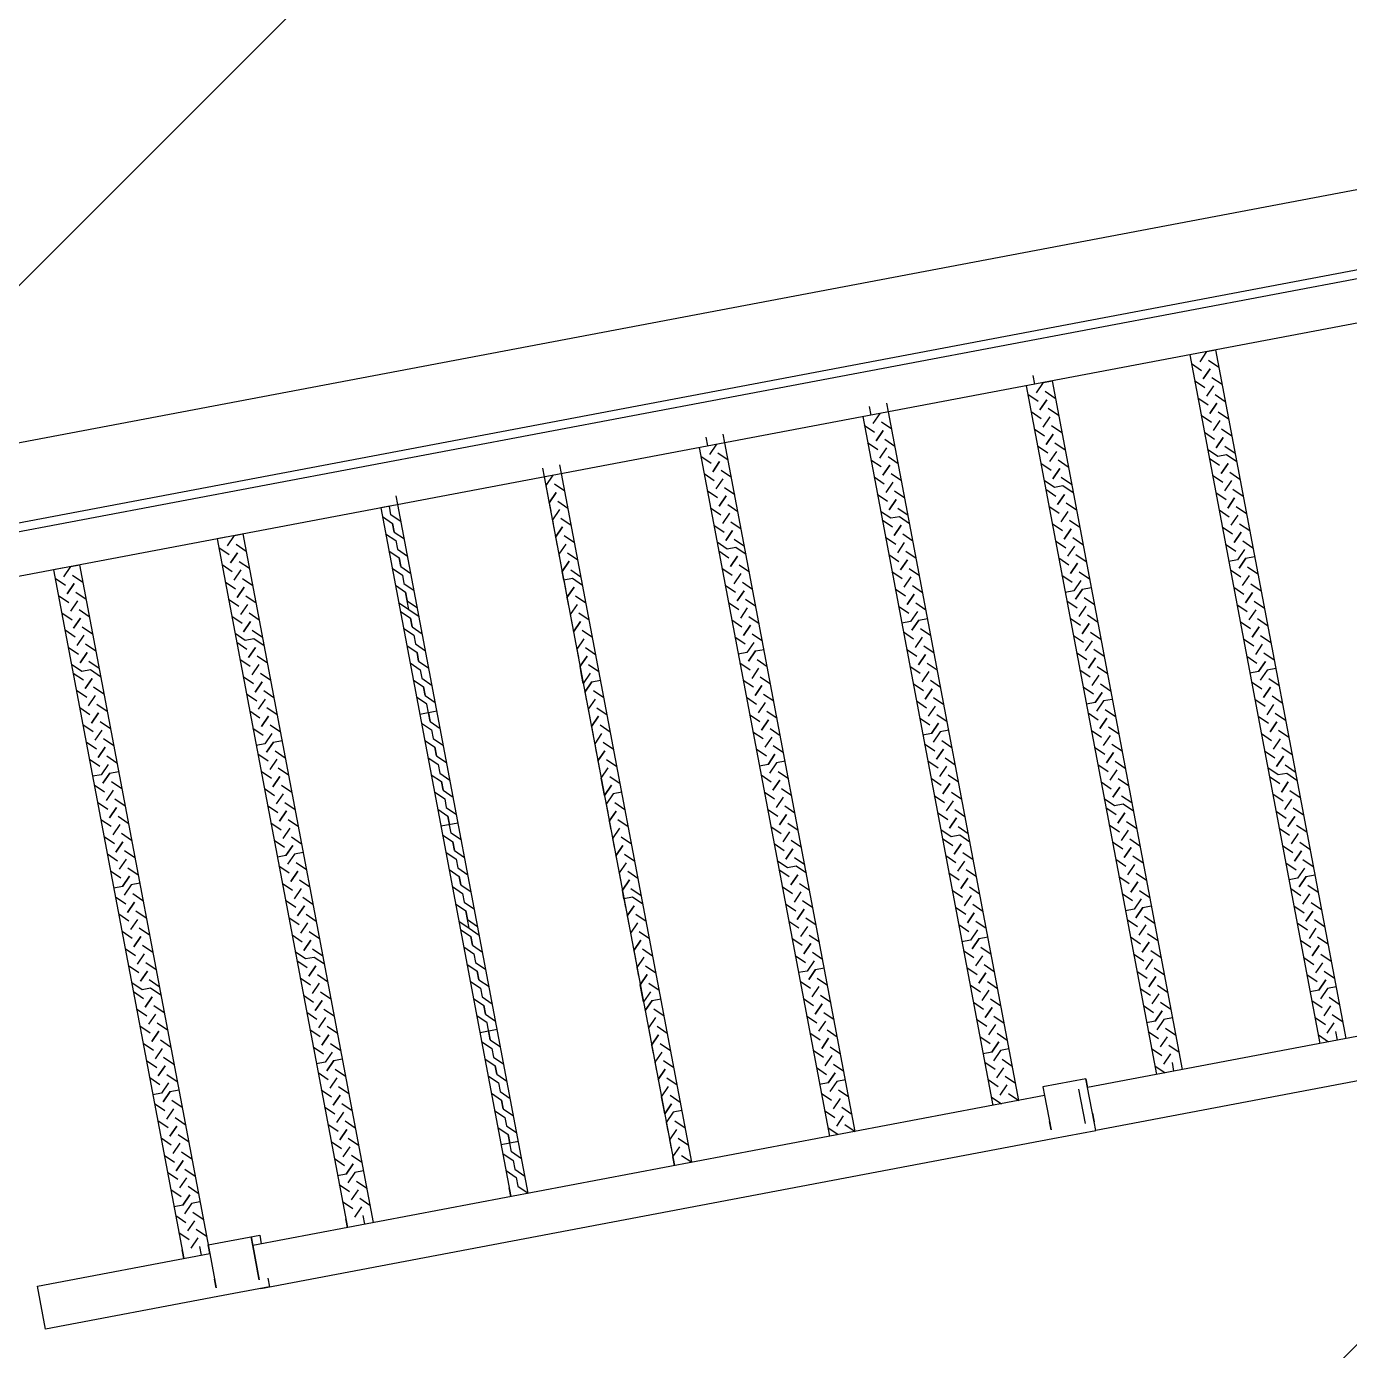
# Model space of a CAD drawing. Extents: x 407440 to 411585, y 6041728 to 6045069.
# Drawn here: x 410358.44 to 410367.11, y 6044278.68 to 6044287.35 of the extents above; entities that cross this region are included whole.
import ezdxf

# ---------------------------------------------------------------- set-up
doc = ezdxf.new("R2010")
doc.units = 0
doc.header["$LTSCALE"] = 5
doc.linetypes.add('foc-TIELINE', pattern=[1.875, 1.25, -0.625])
doc.layers.add('P-PROPOSED-EXISTING-H', color=59, linetype='Continuous')
doc.layers.add('T-TIE', color=201, linetype='foc-TIELINE')

# ---------------------------------------------------------------- blocks, each defined once
blk = doc.blocks.new('P-RIG-877')
at = {"layer": 'T-TIE', "linetype": 'ByBlock', "lineweight": 25}
for points in [[(-6.8196, -25.5561), (-5.7404, -25.5561), (-5.7404, -13.2258), (-9.5405, -13.2258), (-9.5405, -25.5561), (-8.4613, -25.5561)], [(-5.6715, -22.2956), (-5.6715, -25.1084), (-5.7289, -25.1084), (-5.7289, -22.2956), (-5.6944, -22.2956)], [(-6.7736, -25.5561), (-6.7736, -25.4528), (-5.8437, -25.4528), (-5.8437, -22.3645), (-9.4486, -22.3645), (-9.4486, -25.4528), (-8.5072, -25.4528), (-8.5072, -25.5561)], [(-4.7071, -22.663), (-4.753, -22.663), (-4.753, -23.7077)], [(-4.6956, -22.663), (-4.6956, -23.7077)], [(-5.66, -23.3862), (-5.6715, -23.3748), (-5.6715, -23.3633), (-4.753, -23.3633)], [(-5.66, -23.3748), (-5.6485, -23.3633)], [(-5.637, -23.3748), (-5.6256, -23.3633)], [(-5.6141, -23.3748), (-5.6026, -23.3633)], [(-5.5911, -23.3748), (-5.5796, -23.3633)], [(-5.5682, -23.3748), (-5.5567, -23.3633)], [(-5.5222, -23.3633), (-5.5337, -23.3748), (-5.5337, -23.3862), (-5.5452, -23.3977)], [(-5.5452, -23.3748), (-5.5337, -23.3633)], [(-5.5108, -23.3748), (-5.4993, -23.3633)], [(-5.4878, -23.3748), (-5.4763, -23.3633)], [(-5.4648, -23.3748), (-5.4533, -23.3633)], [(-5.4419, -23.3748), (-5.4304, -23.3633)], [(-5.4189, -23.3748), (-5.4074, -23.3633)], [(-5.3959, -23.3748), (-5.3959, -23.3633)], [(-5.3845, -23.3748), (-5.373, -23.3633)], [(-5.3615, -23.3748), (-5.35, -23.3633)], [(-5.3385, -23.3748), (-5.3271, -23.3633)], [(-5.3156, -23.3748), (-5.3041, -23.3633)], [(-5.2926, -23.3748), (-5.2811, -23.3633)], [(-5.2697, -23.3748), (-5.2582, -23.3633)], [(-5.2467, -23.3633), (-5.2467, -23.3748), (-5.2352, -23.3862)], [(-5.2352, -23.3748), (-5.2237, -23.3633)], [(-5.2123, -23.3748), (-5.2008, -23.3633)], [(-5.1893, -23.3748), (-5.1778, -23.3633)], [(-5.1663, -23.3748), (-5.1548, -23.3633)], [(-5.1434, -23.3748), (-5.1319, -23.3633)], [(-5.0974, -23.3633), (-5.1089, -23.3748), (-5.1089, -23.3862), (-5.1204, -23.3977)], [(-5.1204, -23.3748), (-5.1089, -23.3633)], [(-5.086, -23.3748), (-5.0745, -23.3633)], [(-5.063, -23.3748), (-5.0515, -23.3633)], [(-5.04, -23.3748), (-5.0286, -23.3633)], [(-5.0171, -23.3748), (-5.0056, -23.3633)], [(-4.9941, -23.3748), (-4.9826, -23.3633)], [(-4.9712, -23.3748), (-4.9712, -23.3633)], [(-4.9597, -23.3748), (-4.9482, -23.3633)], [(-4.9367, -23.3748), (-4.9252, -23.3633)], [(-4.9138, -23.3748), (-4.9023, -23.3633)], [(-4.8908, -23.3748), (-4.8793, -23.3633)], [(-4.8678, -23.3748), (-4.8563, -23.3633)], [(-4.8449, -23.3748), (-4.8334, -23.3633)], [(-4.8219, -23.3633), (-4.8219, -23.3748), (-4.8104, -23.3862)], [(-4.8104, -23.3748), (-4.7989, -23.3633)], [(-4.7875, -23.3748), (-4.776, -23.3633)], [(-5.6715, -23.3862), (-5.6715, -23.3977), (-4.753, -23.3977)], [(-5.66, -23.3977), (-5.6485, -23.3862)], [(-5.637, -23.3977), (-5.6256, -23.3862)], [(-5.6256, -23.3748), (-5.6141, -23.3862)], [(-5.6141, -23.3977), (-5.6026, -23.3862)], [(-5.5911, -23.3977), (-5.5796, -23.3862)], [(-5.5796, -23.3748), (-5.5682, -23.3862)], [(-5.5682, -23.3977), (-5.5567, -23.3862)], [(-5.5337, -23.3977), (-5.5222, -23.3862)], [(-5.5108, -23.3977), (-5.4993, -23.3862)], [(-5.4993, -23.3748), (-5.4878, -23.3862)], [(-5.4878, -23.3977), (-5.4763, -23.3862)], [(-5.4648, -23.3977), (-5.4533, -23.3862)], [(-5.4533, -23.3748), (-5.4419, -23.3862)], [(-5.4419, -23.3977), (-5.4304, -23.3862)], [(-5.4189, -23.3977), (-5.4074, -23.3862)], [(-5.4074, -23.3748), (-5.3959, -23.3862), (-5.3959, -23.3977)], [(-5.3845, -23.3977), (-5.373, -23.3862)], [(-5.373, -23.3748), (-5.3615, -23.3862)], [(-5.3615, -23.3977), (-5.35, -23.3862)], [(-5.3385, -23.3977), (-5.3271, -23.3862)], [(-5.3271, -23.3748), (-5.3156, -23.3862)], [(-5.3156, -23.3977), (-5.3041, -23.3862)], [(-5.2926, -23.3977), (-5.2811, -23.3862)], [(-5.2811, -23.3748), (-5.2697, -23.3862)], [(-5.2697, -23.3977), (-5.2582, -23.3862)], [(-5.2467, -23.3862), (-5.2582, -23.3748), (-5.2467, -23.3862), (-5.2467, -23.3977)], [(-5.2352, -23.3977), (-5.2237, -23.3862)], [(-5.2123, -23.3977), (-5.2008, -23.3862)], [(-5.2008, -23.3748), (-5.1893, -23.3862)], [(-5.1893, -23.3977), (-5.1778, -23.3862)], [(-5.1663, -23.3977), (-5.1548, -23.3862)], [(-5.1548, -23.3748), (-5.1434, -23.3862)], [(-5.1434, -23.3977), (-5.1319, -23.3862)], [(-5.1089, -23.3977), (-5.0974, -23.3862)], [(-5.086, -23.3977), (-5.0745, -23.3862)], [(-5.0745, -23.3748), (-5.063, -23.3862)], [(-5.063, -23.3977), (-5.0515, -23.3862)], [(-5.04, -23.3977), (-5.0286, -23.3862)], [(-5.0286, -23.3748), (-5.0171, -23.3862)], [(-5.0171, -23.3977), (-5.0056, -23.3862)], [(-4.9941, -23.3977), (-4.9826, -23.3862)], [(-4.9826, -23.3748), (-4.9712, -23.3862), (-4.9712, -23.3977)], [(-4.9597, -23.3977), (-4.9482, -23.3862)], [(-4.9482, -23.3748), (-4.9367, -23.3862)], [(-4.9367, -23.3977), (-4.9252, -23.3862)], [(-4.9138, -23.3977), (-4.9023, -23.3862)], [(-4.9023, -23.3748), (-4.8908, -23.3862)], [(-4.8908, -23.3977), (-4.8793, -23.3862)], [(-4.8678, -23.3977), (-4.8563, -23.3862)], [(-4.8563, -23.3748), (-4.8449, -23.3862)], [(-4.8449, -23.3977), (-4.8334, -23.3862)], [(-4.8219, -23.3862), (-4.8334, -23.3748), (-4.8219, -23.3862), (-4.8219, -23.3977)], [(-4.8104, -23.3977), (-4.7989, -23.3862)], [(-4.7989, -23.3748), (-4.7875, -23.3862)], [(-4.7875, -23.3977), (-4.776, -23.3862)], [(-4.776, -23.3748), (-4.7645, -23.3862)], [(-4.7645, -23.3748), (-4.753, -23.3748)], [(-4.7645, -23.3977), (-4.753, -23.3862)], [(-5.66, -23.6044), (-5.6715, -23.5929), (-5.6715, -23.5814), (-4.753, -23.5814)], [(-5.66, -23.5929), (-5.6485, -23.5814)], [(-5.637, -23.5929), (-5.6256, -23.5814)], [(-5.6256, -23.5929), (-5.6141, -23.6044)], [(-5.6141, -23.5929), (-5.6026, -23.5814)], [(-5.5911, -23.5929), (-5.5796, -23.5814)], [(-5.5796, -23.5929), (-5.5682, -23.6044)], [(-5.5682, -23.5929), (-5.5567, -23.5814)], [(-5.5222, -23.5814), (-5.5337, -23.5929), (-5.5337, -23.6044), (-5.5452, -23.6159)], [(-5.5452, -23.5929), (-5.5337, -23.5814)], [(-5.5108, -23.5929), (-5.4993, -23.5814)], [(-5.4993, -23.5929), (-5.4878, -23.6044)], [(-5.4878, -23.5929), (-5.4763, -23.5814)], [(-5.4648, -23.5929), (-5.4533, -23.5814)], [(-5.4533, -23.5929), (-5.4419, -23.6044)], [(-5.4419, -23.5929), (-5.4304, -23.5814)], [(-5.4189, -23.5929), (-5.4074, -23.5814)], [(-5.4074, -23.5929), (-5.3959, -23.6044), (-5.3959, -23.6159)], [(-5.3959, -23.5929), (-5.3959, -23.5814)], [(-5.3845, -23.5929), (-5.373, -23.5814)], [(-5.373, -23.5929), (-5.3615, -23.6044)], [(-5.3615, -23.5929), (-5.35, -23.5814)], [(-5.3385, -23.5929), (-5.3271, -23.5814)], [(-5.3271, -23.5929), (-5.3156, -23.6044)], [(-5.3156, -23.5929), (-5.3041, -23.5814)], [(-5.2926, -23.5929), (-5.2811, -23.5814)], [(-5.2811, -23.5929), (-5.2697, -23.6044)], [(-5.2697, -23.5929), (-5.2582, -23.5814)], [(-5.2467, -23.6044), (-5.2582, -23.5929), (-5.2467, -23.6044), (-5.2467, -23.6159)], [(-5.2467, -23.5814), (-5.2467, -23.5929), (-5.2352, -23.6044)], [(-5.2352, -23.5929), (-5.2237, -23.5814)], [(-5.2123, -23.5929), (-5.2008, -23.5814)], [(-5.2008, -23.5929), (-5.1893, -23.6044)], [(-5.1893, -23.5929), (-5.1778, -23.5814)], [(-5.1663, -23.5929), (-5.1548, -23.5814)], [(-5.1548, -23.5929), (-5.1434, -23.6044)], [(-5.1434, -23.5929), (-5.1319, -23.5814)], [(-5.0974, -23.5814), (-5.1089, -23.5929), (-5.1089, -23.6044), (-5.1204, -23.6159)], [(-5.1204, -23.5929), (-5.1089, -23.5814)], [(-5.086, -23.5929), (-5.0745, -23.5814)], [(-5.0745, -23.5929), (-5.063, -23.6044)], [(-5.063, -23.5929), (-5.0515, -23.5814)], [(-5.04, -23.5929), (-5.0286, -23.5814)], [(-5.0286, -23.5929), (-5.0171, -23.6044)], [(-5.0171, -23.5929), (-5.0056, -23.5814)], [(-4.9941, -23.5929), (-4.9826, -23.5814)], [(-4.9826, -23.5929), (-4.9712, -23.6044), (-4.9712, -23.6159)], [(-4.9712, -23.5929), (-4.9712, -23.5814)], [(-4.9597, -23.5929), (-4.9482, -23.5814)], [(-4.9482, -23.5929), (-4.9367, -23.6044)], [(-4.9367, -23.5929), (-4.9252, -23.5814)], [(-4.9138, -23.5929), (-4.9023, -23.5814)], [(-4.9023, -23.5929), (-4.8908, -23.6044)], [(-4.8908, -23.5929), (-4.8793, -23.5814)], [(-4.8678, -23.5929), (-4.8563, -23.5814)], [(-4.8563, -23.5929), (-4.8449, -23.6044)], [(-4.8449, -23.5929), (-4.8334, -23.5814)], [(-4.8219, -23.6044), (-4.8334, -23.5929), (-4.8219, -23.6044), (-4.8219, -23.6159)], [(-4.8219, -23.5814), (-4.8219, -23.5929), (-4.8104, -23.6044)], [(-4.8104, -23.5929), (-4.7989, -23.5814)], [(-4.7989, -23.5929), (-4.7875, -23.6044)], [(-4.7875, -23.5929), (-4.776, -23.5814)], [(-4.776, -23.5929), (-4.7645, -23.6044)], [(-4.7645, -23.5929), (-4.753, -23.5929)], [(-5.6715, -23.6044), (-5.683, -23.6044)], [(-5.66, -23.6159), (-5.6485, -23.6044)], [(-5.637, -23.6159), (-5.6256, -23.6044)], [(-5.6141, -23.6159), (-5.6026, -23.6044)], [(-5.5911, -23.6159), (-5.5796, -23.6044)], [(-5.5682, -23.6159), (-5.5567, -23.6044)], [(-5.5337, -23.6159), (-5.5222, -23.6044)], [(-5.5108, -23.6159), (-5.4993, -23.6044)], [(-5.4878, -23.6159), (-5.4763, -23.6044)], [(-5.4648, -23.6159), (-5.4533, -23.6044)], [(-5.4419, -23.6159), (-5.4304, -23.6044)], [(-5.4189, -23.6159), (-5.4074, -23.6044)], [(-5.3845, -23.6159), (-5.373, -23.6044)], [(-5.3615, -23.6159), (-5.35, -23.6044)], [(-5.3385, -23.6159), (-5.3271, -23.6044)], [(-5.3156, -23.6159), (-5.3041, -23.6044)], [(-5.2926, -23.6159), (-5.2811, -23.6044)], [(-5.2697, -23.6159), (-5.2582, -23.6044)], [(-5.2352, -23.6159), (-5.2237, -23.6044)], [(-5.2123, -23.6159), (-5.2008, -23.6044)], [(-5.1893, -23.6159), (-5.1778, -23.6044)], [(-5.1663, -23.6159), (-5.1548, -23.6044)], [(-5.1434, -23.6159), (-5.1319, -23.6044)], [(-5.1089, -23.6159), (-5.0974, -23.6044)], [(-5.086, -23.6159), (-5.0745, -23.6044)], [(-5.063, -23.6159), (-5.0515, -23.6044)], [(-5.04, -23.6159), (-5.0286, -23.6044)], [(-5.0171, -23.6159), (-5.0056, -23.6044)], [(-4.9941, -23.6159), (-4.9826, -23.6044)], [(-4.9597, -23.6159), (-4.9482, -23.6044)], [(-4.9367, -23.6159), (-4.9252, -23.6044)], [(-4.9138, -23.6159), (-4.9023, -23.6044)], [(-4.8908, -23.6159), (-4.8793, -23.6044)], [(-4.8678, -23.6159), (-4.8563, -23.6044)], [(-4.8449, -23.6159), (-4.8334, -23.6044)], [(-4.8104, -23.6159), (-4.7989, -23.6044)], [(-4.7875, -23.6159), (-4.776, -23.6044)], [(-4.7645, -23.6159), (-4.753, -23.6044)], [(-5.6715, -23.6159), (-4.753, -23.6159)], [(-4.6956, -24.8213), (-4.6956, -23.7651), (-4.6956, -23.7077), (-4.7071, -23.7077), (-4.7186, -23.7077), (-4.7071, -23.7077), (-4.753, -23.7077), (-4.7645, -23.7077), (-4.7645, -23.7651), (-4.753, -23.7651), (-4.753, -24.8213)], [(-4.7071, -23.7192), (-4.753, -23.7192)], [(-4.753, -23.7651), (-4.7071, -23.7651), (-4.7186, -23.7651)], [(-4.7645, -23.811), (-4.753, -23.7996), (-5.6715, -23.7996), (-5.683, -23.7996)], [(-5.66, -23.811), (-5.6485, -23.7996)], [(-5.637, -23.811), (-5.6256, -23.7996)], [(-5.6141, -23.811), (-5.6026, -23.7996)], [(-5.5911, -23.811), (-5.5796, -23.7996)], [(-5.5682, -23.811), (-5.5567, -23.7996)], [(-5.5222, -23.7996), (-5.5337, -23.811), (-5.5337, -23.8225), (-5.5452, -23.834)], [(-5.5452, -23.811), (-5.5337, -23.7996)], [(-5.5108, -23.811), (-5.4993, -23.7996)], [(-5.4878, -23.811), (-5.4763, -23.7996)], [(-5.4648, -23.811), (-5.4533, -23.7996)], [(-5.4419, -23.811), (-5.4304, -23.7996)], [(-5.4189, -23.811), (-5.4074, -23.7996)], [(-5.3959, -23.811), (-5.3959, -23.7996)], [(-5.3845, -23.811), (-5.373, -23.7996)], [(-5.3615, -23.811), (-5.35, -23.7996)], [(-5.3385, -23.811), (-5.3271, -23.7996)], [(-5.3156, -23.811), (-5.3041, -23.7996)], [(-5.2926, -23.811), (-5.2811, -23.7996)], [(-5.2697, -23.811), (-5.2582, -23.7996)], [(-5.2467, -23.7996), (-5.2467, -23.811), (-5.2352, -23.8225)], [(-5.2352, -23.811), (-5.2237, -23.7996)], [(-5.2123, -23.811), (-5.2008, -23.7996)], [(-5.1893, -23.811), (-5.1778, -23.7996)], [(-5.1663, -23.811), (-5.1548, -23.7996)], [(-5.1434, -23.811), (-5.1319, -23.7996)], [(-5.0974, -23.7996), (-5.1089, -23.811), (-5.1089, -23.8225), (-5.1204, -23.834)], [(-5.1204, -23.811), (-5.1089, -23.7996)], [(-5.086, -23.811), (-5.0745, -23.7996)], [(-5.063, -23.811), (-5.0515, -23.7996)], [(-5.04, -23.811), (-5.0286, -23.7996)], [(-5.0171, -23.811), (-5.0056, -23.7996)], [(-4.9941, -23.811), (-4.9826, -23.7996)], [(-4.9712, -23.811), (-4.9712, -23.7996)], [(-4.9597, -23.811), (-4.9482, -23.7996)], [(-4.9367, -23.811), (-4.9252, -23.7996)], [(-4.9138, -23.811), (-4.9023, -23.7996)], [(-4.8908, -23.811), (-4.8793, -23.7996)], [(-4.8678, -23.811), (-4.8563, -23.7996)], [(-4.8449, -23.811), (-4.8334, -23.7996)], [(-4.8219, -23.7996), (-4.8219, -23.811), (-4.8104, -23.8225)], [(-4.8104, -23.811), (-4.7989, -23.7996)], [(-4.7875, -23.811), (-4.776, -23.7996)], [(-5.6715, -23.811), (-5.66, -23.8225)], [(-5.6256, -23.811), (-5.6141, -23.8225)], [(-5.5796, -23.811), (-5.5682, -23.8225)], [(-5.4993, -23.811), (-5.4878, -23.8225)], [(-5.4533, -23.811), (-5.4419, -23.8225)], [(-5.4074, -23.811), (-5.3959, -23.8225), (-5.3959, -23.834)], [(-5.373, -23.811), (-5.3615, -23.8225)], [(-5.3271, -23.811), (-5.3156, -23.8225)], [(-5.2811, -23.811), (-5.2697, -23.8225)], [(-5.2467, -23.8225), (-5.2582, -23.811), (-5.2467, -23.8225), (-5.2467, -23.834)], [(-5.2008, -23.811), (-5.1893, -23.8225)], [(-5.1548, -23.811), (-5.1434, -23.8225)], [(-5.0745, -23.811), (-5.063, -23.8225)], [(-5.0286, -23.811), (-5.0171, -23.8225)], [(-4.9826, -23.811), (-4.9712, -23.8225), (-4.9712, -23.834)], [(-4.9482, -23.811), (-4.9367, -23.8225)], [(-4.9023, -23.811), (-4.8908, -23.8225)], [(-4.8563, -23.811), (-4.8449, -23.8225)], [(-4.8219, -23.8225), (-4.8334, -23.811), (-4.8219, -23.8225), (-4.8219, -23.834)], [(-4.7989, -23.811), (-4.7875, -23.8225)], [(-4.776, -23.811), (-4.7645, -23.8225)], [(-5.6715, -23.8225), (-5.683, -23.8225)], [(-5.6715, -23.834), (-4.753, -23.834)], [(-5.66, -23.834), (-5.6485, -23.8225)], [(-5.637, -23.834), (-5.6256, -23.8225)], [(-5.6141, -23.834), (-5.6026, -23.8225)], [(-5.5911, -23.834), (-5.5796, -23.8225)], [(-5.5682, -23.834), (-5.5567, -23.8225)], [(-5.5337, -23.834), (-5.5222, -23.8225)], [(-5.5108, -23.834), (-5.4993, -23.8225)], [(-5.4878, -23.834), (-5.4763, -23.8225)], [(-5.4648, -23.834), (-5.4533, -23.8225)], [(-5.4419, -23.834), (-5.4304, -23.8225)], [(-5.4189, -23.834), (-5.4074, -23.8225)], [(-5.3845, -23.834), (-5.373, -23.8225)], [(-5.3615, -23.834), (-5.35, -23.8225)], [(-5.3385, -23.834), (-5.3271, -23.8225)], [(-5.3156, -23.834), (-5.3041, -23.8225)], [(-5.2926, -23.834), (-5.2811, -23.8225)], [(-5.2697, -23.834), (-5.2582, -23.8225)], [(-5.2352, -23.834), (-5.2237, -23.8225)], [(-5.2123, -23.834), (-5.2008, -23.8225)], [(-5.1893, -23.834), (-5.1778, -23.8225)], [(-5.1663, -23.834), (-5.1548, -23.8225)], [(-5.1434, -23.834), (-5.1319, -23.8225)], [(-5.1089, -23.834), (-5.0974, -23.8225)], [(-5.086, -23.834), (-5.0745, -23.8225)], [(-5.063, -23.834), (-5.0515, -23.8225)], [(-5.04, -23.834), (-5.0286, -23.8225)], [(-5.0171, -23.834), (-5.0056, -23.8225)], [(-4.9941, -23.834), (-4.9826, -23.8225)], [(-4.9597, -23.834), (-4.9482, -23.8225)], [(-4.9367, -23.834), (-4.9252, -23.8225)], [(-4.9138, -23.834), (-4.9023, -23.8225)], [(-4.8908, -23.834), (-4.8793, -23.8225)], [(-4.8678, -23.834), (-4.8563, -23.8225)], [(-4.8449, -23.834), (-4.8334, -23.8225)], [(-4.8104, -23.834), (-4.7989, -23.8225)], [(-4.7875, -23.834), (-4.776, -23.8225)], [(-4.7645, -23.834), (-4.753, -23.8225)], [(-4.7645, -24.0292), (-4.753, -24.0177), (-5.6715, -24.0177), (-5.683, -24.0177)], [(-5.6715, -24.0292), (-5.66, -24.0406)], [(-5.66, -24.0292), (-5.6485, -24.0177)], [(-5.637, -24.0292), (-5.6256, -24.0177)], [(-5.6256, -24.0292), (-5.6141, -24.0406)], [(-5.6141, -24.0292), (-5.6026, -24.0177)], [(-5.5911, -24.0292), (-5.5796, -24.0177)], [(-5.5796, -24.0292), (-5.5682, -24.0406)], [(-5.5682, -24.0292), (-5.5567, -24.0177)], [(-5.5222, -24.0177), (-5.5337, -24.0292), (-5.5337, -24.0406), (-5.5452, -24.0521)], [(-5.5452, -24.0292), (-5.5337, -24.0177)], [(-5.5108, -24.0292), (-5.4993, -24.0177)], [(-5.4993, -24.0292), (-5.4878, -24.0406)], [(-5.4878, -24.0292), (-5.4763, -24.0177)], [(-5.4648, -24.0292), (-5.4533, -24.0177)], [(-5.4533, -24.0292), (-5.4419, -24.0406)], [(-5.4419, -24.0292), (-5.4304, -24.0177)], [(-5.4189, -24.0292), (-5.4074, -24.0177)], [(-5.4074, -24.0292), (-5.3959, -24.0406), (-5.3959, -24.0521)], [(-5.3959, -24.0292), (-5.3959, -24.0177)], [(-5.3845, -24.0292), (-5.373, -24.0177)], [(-5.373, -24.0292), (-5.3615, -24.0406)], [(-5.3615, -24.0292), (-5.35, -24.0177)], [(-5.3385, -24.0292), (-5.3271, -24.0177)], [(-5.3271, -24.0292), (-5.3156, -24.0406)], [(-5.3156, -24.0292), (-5.3041, -24.0177)], [(-5.2926, -24.0292), (-5.2811, -24.0177)], [(-5.2811, -24.0292), (-5.2697, -24.0406)], [(-5.2697, -24.0292), (-5.2582, -24.0177)], [(-5.2467, -24.0406), (-5.2582, -24.0292), (-5.2467, -24.0406), (-5.2467, -24.0521)], [(-5.2467, -24.0177), (-5.2467, -24.0292), (-5.2352, -24.0406)], [(-5.2352, -24.0292), (-5.2237, -24.0177)], [(-5.2123, -24.0292), (-5.2008, -24.0177)], [(-5.2008, -24.0292), (-5.1893, -24.0406)], [(-5.1893, -24.0292), (-5.1778, -24.0177)], [(-5.1663, -24.0292), (-5.1548, -24.0177)], [(-5.1548, -24.0292), (-5.1434, -24.0406)], [(-5.1434, -24.0292), (-5.1319, -24.0177)], [(-5.0974, -24.0177), (-5.1089, -24.0292), (-5.1089, -24.0406), (-5.1204, -24.0521)], [(-5.1204, -24.0292), (-5.1089, -24.0177)], [(-5.086, -24.0292), (-5.0745, -24.0177)], [(-5.0745, -24.0292), (-5.063, -24.0406)], [(-5.063, -24.0292), (-5.0515, -24.0177)], [(-5.04, -24.0292), (-5.0286, -24.0177)], [(-5.0286, -24.0292), (-5.0171, -24.0406)], [(-5.0171, -24.0292), (-5.0056, -24.0177)], [(-4.9941, -24.0292), (-4.9826, -24.0177)], [(-4.9826, -24.0292), (-4.9712, -24.0406), (-4.9712, -24.0521)], [(-4.9712, -24.0292), (-4.9712, -24.0177)], [(-4.9597, -24.0292), (-4.9482, -24.0177)], [(-4.9482, -24.0292), (-4.9367, -24.0406)], [(-4.9367, -24.0292), (-4.9252, -24.0177)], [(-4.9138, -24.0292), (-4.9023, -24.0177)], [(-4.9023, -24.0292), (-4.8908, -24.0406)], [(-4.8908, -24.0292), (-4.8793, -24.0177)], [(-4.8678, -24.0292), (-4.8563, -24.0177)], [(-4.8563, -24.0292), (-4.8449, -24.0406)], [(-4.8449, -24.0292), (-4.8334, -24.0177)], [(-4.8219, -24.0406), (-4.8334, -24.0292), (-4.8219, -24.0406), (-4.8219, -24.0521)], [(-4.8219, -24.0177), (-4.8219, -24.0292), (-4.8104, -24.0406)], [(-4.8104, -24.0292), (-4.7989, -24.0177)], [(-4.7989, -24.0292), (-4.7875, -24.0406)], [(-4.7875, -24.0292), (-4.776, -24.0177)], [(-4.776, -24.0292), (-4.7645, -24.0406)], [(-5.6715, -24.0406), (-5.683, -24.0406)], [(-5.66, -24.0521), (-5.6485, -24.0406)], [(-5.637, -24.0521), (-5.6256, -24.0406)], [(-5.6141, -24.0521), (-5.6026, -24.0406)], [(-5.5911, -24.0521), (-5.5796, -24.0406)], [(-5.5682, -24.0521), (-5.5567, -24.0406)], [(-5.5337, -24.0521), (-5.5222, -24.0406)], [(-5.5108, -24.0521), (-5.4993, -24.0406)], [(-5.4878, -24.0521), (-5.4763, -24.0406)], [(-5.4648, -24.0521), (-5.4533, -24.0406)], [(-5.4419, -24.0521), (-5.4304, -24.0406)], [(-5.4189, -24.0521), (-5.4074, -24.0406)], [(-5.3845, -24.0521), (-5.373, -24.0406)], [(-5.3615, -24.0521), (-5.35, -24.0406)], [(-5.3385, -24.0521), (-5.3271, -24.0406)], [(-5.3156, -24.0521), (-5.3041, -24.0406)], [(-5.2926, -24.0521), (-5.2811, -24.0406)], [(-5.2697, -24.0521), (-5.2582, -24.0406)], [(-5.2352, -24.0521), (-5.2237, -24.0406)], [(-5.2123, -24.0521), (-5.2008, -24.0406)], [(-5.1893, -24.0521), (-5.1778, -24.0406)], [(-5.1663, -24.0521), (-5.1548, -24.0406)], [(-5.1434, -24.0521), (-5.1319, -24.0406)], [(-5.1089, -24.0521), (-5.0974, -24.0406)], [(-5.086, -24.0521), (-5.0745, -24.0406)], [(-5.063, -24.0521), (-5.0515, -24.0406)], [(-5.04, -24.0521), (-5.0286, -24.0406)], [(-5.0171, -24.0521), (-5.0056, -24.0406)], [(-4.9941, -24.0521), (-4.9826, -24.0406)], [(-4.9597, -24.0521), (-4.9482, -24.0406)], [(-4.9367, -24.0521), (-4.9252, -24.0406)], [(-4.9138, -24.0521), (-4.9023, -24.0406)], [(-4.8908, -24.0521), (-4.8793, -24.0406)], [(-4.8678, -24.0521), (-4.8563, -24.0406)], [(-4.8449, -24.0521), (-4.8334, -24.0406)], [(-4.8104, -24.0521), (-4.7989, -24.0406)], [(-4.7875, -24.0521), (-4.776, -24.0406)], [(-4.7645, -24.0521), (-4.753, -24.0406)], [(-5.6715, -24.0521), (-4.753, -24.0521)], [(-4.7645, -24.2473), (-4.753, -24.2358), (-5.6715, -24.2358), (-5.683, -24.2358)], [(-5.66, -24.2473), (-5.6485, -24.2358)], [(-5.637, -24.2473), (-5.6256, -24.2358)], [(-5.6141, -24.2473), (-5.6026, -24.2358)], [(-5.5911, -24.2473), (-5.5796, -24.2358)], [(-5.5682, -24.2473), (-5.5567, -24.2358)], [(-5.5222, -24.2358), (-5.5337, -24.2473), (-5.5337, -24.2588), (-5.5452, -24.2588), (-5.5567, -24.2473), (-5.5452, -24.2588)], [(-5.5452, -24.2473), (-5.5337, -24.2358)], [(-5.5108, -24.2473), (-5.4993, -24.2358)], [(-5.4878, -24.2473), (-5.4763, -24.2358)], [(-5.4648, -24.2473), (-5.4533, -24.2358)], [(-5.4419, -24.2473), (-5.4304, -24.2358)], [(-5.4189, -24.2473), (-5.4074, -24.2358)], [(-5.3959, -24.2473), (-5.3959, -24.2358)], [(-5.3845, -24.2473), (-5.373, -24.2358)], [(-5.3615, -24.2473), (-5.35, -24.2358)], [(-5.3385, -24.2473), (-5.3271, -24.2358)], [(-5.3156, -24.2473), (-5.3041, -24.2358)], [(-5.2926, -24.2473), (-5.2811, -24.2358)], [(-5.2697, -24.2473), (-5.2582, -24.2358)], [(-5.2467, -24.2358), (-5.2467, -24.2473), (-5.2352, -24.2588), (-5.2237, -24.2588)], [(-5.2352, -24.2473), (-5.2237, -24.2358)], [(-5.2123, -24.2473), (-5.2008, -24.2358)], [(-5.1893, -24.2473), (-5.1778, -24.2358)], [(-5.1663, -24.2473), (-5.1548, -24.2358)], [(-5.1434, -24.2473), (-5.1319, -24.2358)], [(-5.0974, -24.2358), (-5.1089, -24.2473), (-5.1089, -24.2588), (-5.1204, -24.2588), (-5.1319, -24.2473), (-5.1204, -24.2588)], [(-5.1204, -24.2473), (-5.1089, -24.2358)], [(-5.086, -24.2473), (-5.0745, -24.2358)], [(-5.063, -24.2473), (-5.0515, -24.2358)], [(-5.04, -24.2473), (-5.0286, -24.2358)], [(-5.0171, -24.2473), (-5.0056, -24.2358)], [(-4.9941, -24.2473), (-4.9826, -24.2358)], [(-4.9712, -24.2473), (-4.9712, -24.2358)], [(-4.9597, -24.2473), (-4.9482, -24.2358)], [(-4.9367, -24.2473), (-4.9252, -24.2358)], [(-4.9138, -24.2473), (-4.9023, -24.2358)], [(-4.8908, -24.2473), (-4.8793, -24.2358)], [(-4.8678, -24.2473), (-4.8563, -24.2358)], [(-4.8449, -24.2473), (-4.8334, -24.2358)], [(-4.8219, -24.2358), (-4.8219, -24.2473), (-4.8104, -24.2588), (-4.7989, -24.2588)], [(-4.8104, -24.2473), (-4.7989, -24.2358)], [(-4.7875, -24.2473), (-4.776, -24.2358)], [(-5.683, -24.2588), (-5.6715, -24.2588), (-4.753, -24.2588), (-4.7645, -24.2588), (-4.776, -24.2473)], [(-5.6715, -24.2473), (-5.66, -24.2588), (-5.6485, -24.2588)], [(-5.637, -24.2588), (-5.6485, -24.2473), (-5.637, -24.2588), (-5.6256, -24.2588)], [(-5.6256, -24.2473), (-5.6141, -24.2588), (-5.6026, -24.2588)], [(-5.5911, -24.2588), (-5.6026, -24.2473), (-5.5911, -24.2588), (-5.5796, -24.2588)], [(-5.5796, -24.2473), (-5.5682, -24.2588), (-5.5567, -24.2588)], [(-5.5108, -24.2588), (-5.5222, -24.2473), (-5.5108, -24.2588), (-5.4993, -24.2588)], [(-5.4993, -24.2473), (-5.4878, -24.2588), (-5.4763, -24.2588)], [(-5.4648, -24.2588), (-5.4763, -24.2473), (-5.4648, -24.2588), (-5.4533, -24.2588)], [(-5.4533, -24.2473), (-5.4419, -24.2588), (-5.4304, -24.2588)], [(-5.4074, -24.2473), (-5.3959, -24.2588), (-5.4074, -24.2588), (-5.4189, -24.2588), (-5.4304, -24.2473), (-5.4189, -24.2588)], [(-5.3845, -24.2588), (-5.3959, -24.2473), (-5.3845, -24.2588), (-5.373, -24.2588)], [(-5.373, -24.2473), (-5.3615, -24.2588), (-5.35, -24.2588)], [(-5.3385, -24.2588), (-5.35, -24.2473), (-5.3385, -24.2588), (-5.3271, -24.2588)], [(-5.3271, -24.2473), (-5.3156, -24.2588), (-5.3041, -24.2588)], [(-5.2926, -24.2588), (-5.3041, -24.2473), (-5.2926, -24.2588), (-5.2811, -24.2588)], [(-5.2467, -24.2588), (-5.2582, -24.2473), (-5.2467, -24.2588), (-5.2582, -24.2588), (-5.2697, -24.2588), (-5.2811, -24.2473)], [(-5.2123, -24.2588), (-5.2237, -24.2473), (-5.2123, -24.2588), (-5.2008, -24.2588)], [(-5.2008, -24.2473), (-5.1893, -24.2588), (-5.1778, -24.2588)], [(-5.1663, -24.2588), (-5.1778, -24.2473), (-5.1663, -24.2588), (-5.1548, -24.2588)], [(-5.1548, -24.2473), (-5.1434, -24.2588), (-5.1319, -24.2588)], [(-5.086, -24.2588), (-5.0974, -24.2473), (-5.086, -24.2588), (-5.0745, -24.2588)], [(-5.0745, -24.2473), (-5.063, -24.2588), (-5.0515, -24.2588)], [(-5.04, -24.2588), (-5.0515, -24.2473), (-5.04, -24.2588), (-5.0286, -24.2588)], [(-5.0286, -24.2473), (-5.0171, -24.2588), (-5.0056, -24.2588)], [(-4.9826, -24.2473), (-4.9712, -24.2588), (-4.9826, -24.2588), (-4.9941, -24.2588), (-5.0056, -24.2473), (-4.9941, -24.2588)], [(-4.9597, -24.2588), (-4.9712, -24.2473), (-4.9597, -24.2588), (-4.9482, -24.2588)], [(-4.9482, -24.2473), (-4.9367, -24.2588), (-4.9252, -24.2588)], [(-4.9138, -24.2588), (-4.9252, -24.2473), (-4.9138, -24.2588), (-4.9023, -24.2588)], [(-4.9023, -24.2473), (-4.8908, -24.2588), (-4.8793, -24.2588)], [(-4.8678, -24.2588), (-4.8793, -24.2473), (-4.8678, -24.2588), (-4.8563, -24.2588)], [(-4.8219, -24.2588), (-4.8334, -24.2473), (-4.8219, -24.2588), (-4.8334, -24.2588), (-4.8449, -24.2588), (-4.8563, -24.2473)], [(-4.7989, -24.2473), (-4.7875, -24.2588), (-4.776, -24.2588)], [(-5.5337, -24.2588), (-5.5222, -24.2588)], [(-5.1089, -24.2588), (-5.0974, -24.2588)], [(-4.7875, -24.4769), (-4.776, -24.4654), (-4.7645, -24.4654), (-4.753, -24.454), (-5.6715, -24.454), (-5.683, -24.454)], [(-5.6485, -24.454), (-5.66, -24.4654), (-5.6715, -24.4654), (-5.6715, -24.4769), (-4.753, -24.4769), (-4.7645, -24.4769)], [(-5.637, -24.4654), (-5.6485, -24.4654), (-5.637, -24.4654), (-5.6256, -24.454)], [(-5.637, -24.4769), (-5.6256, -24.4654), (-5.6141, -24.4654), (-5.6026, -24.454)], [(-5.5911, -24.4654), (-5.6026, -24.4654), (-5.5911, -24.4654), (-5.5796, -24.454)], [(-5.5911, -24.4769), (-5.5796, -24.4654), (-5.5682, -24.4654), (-5.5567, -24.454)], [(-5.5337, -24.4654), (-5.5452, -24.4654), (-5.5567, -24.4654), (-5.5452, -24.4654), (-5.5337, -24.454)], [(-5.5452, -24.4769), (-5.5337, -24.4654), (-5.5222, -24.454)], [(-5.5108, -24.4654), (-5.5222, -24.4654), (-5.5108, -24.4654), (-5.4993, -24.454)], [(-5.5108, -24.4769), (-5.4993, -24.4654), (-5.4878, -24.4654), (-5.4763, -24.454)], [(-5.4648, -24.4654), (-5.4763, -24.4654), (-5.4648, -24.4654), (-5.4533, -24.454)], [(-5.4648, -24.4769), (-5.4533, -24.4654), (-5.4419, -24.4654), (-5.4304, -24.454)], [(-5.4189, -24.4654), (-5.4304, -24.4654), (-5.4189, -24.4654), (-5.4074, -24.454)], [(-5.3959, -24.4654), (-5.3845, -24.4654), (-5.373, -24.454)], [(-5.3959, -24.454), (-5.3959, -24.4769)], [(-5.3845, -24.4769), (-5.373, -24.4654), (-5.3615, -24.4654), (-5.35, -24.454)], [(-5.3385, -24.4654), (-5.35, -24.4654), (-5.3385, -24.4654), (-5.3271, -24.454)], [(-5.3385, -24.4769), (-5.3271, -24.4654), (-5.3156, -24.4654), (-5.3041, -24.454)], [(-5.2926, -24.4654), (-5.3041, -24.4654), (-5.2926, -24.4654), (-5.2811, -24.454)], [(-5.2926, -24.4769), (-5.2811, -24.4654), (-5.2697, -24.4654), (-5.2582, -24.454)], [(-5.2237, -24.454), (-5.2352, -24.4654), (-5.2582, -24.4654), (-5.2467, -24.4654)], [(-5.2467, -24.454), (-5.2467, -24.4769)], [(-5.2123, -24.4654), (-5.2237, -24.4654), (-5.2123, -24.4654), (-5.2008, -24.454)], [(-5.2123, -24.4769), (-5.2008, -24.4654), (-5.1893, -24.4654), (-5.1778, -24.454)], [(-5.1663, -24.4654), (-5.1778, -24.4654), (-5.1663, -24.4654), (-5.1548, -24.454)], [(-5.1663, -24.4769), (-5.1548, -24.4654), (-5.1434, -24.4654), (-5.1319, -24.454)], [(-5.1089, -24.4654), (-5.1204, -24.4654), (-5.1319, -24.4654), (-5.1204, -24.4654), (-5.1089, -24.454)], [(-5.1204, -24.4769), (-5.1089, -24.4654), (-5.0974, -24.454)], [(-5.086, -24.4654), (-5.0974, -24.4654), (-5.086, -24.4654), (-5.0745, -24.454)], [(-5.086, -24.4769), (-5.0745, -24.4654), (-5.063, -24.4654), (-5.0515, -24.454)], [(-5.04, -24.4654), (-5.0515, -24.4654), (-5.04, -24.4654), (-5.0286, -24.454)], [(-5.04, -24.4769), (-5.0286, -24.4654), (-5.0171, -24.4654), (-5.0056, -24.454)], [(-4.9941, -24.4654), (-5.0056, -24.4654), (-4.9941, -24.4654), (-4.9826, -24.454)], [(-4.9712, -24.4654), (-4.9597, -24.4654), (-4.9482, -24.454)], [(-4.9712, -24.454), (-4.9712, -24.4769)], [(-4.9597, -24.4769), (-4.9482, -24.4654), (-4.9367, -24.4654), (-4.9252, -24.454)], [(-4.9138, -24.4654), (-4.9252, -24.4654), (-4.9138, -24.4654), (-4.9023, -24.454)], [(-4.9138, -24.4769), (-4.9023, -24.4654), (-4.8908, -24.4654), (-4.8793, -24.454)], [(-4.8678, -24.4654), (-4.8793, -24.4654), (-4.8678, -24.4654), (-4.8563, -24.454)], [(-4.8678, -24.4769), (-4.8563, -24.4654), (-4.8449, -24.4654), (-4.8334, -24.454)], [(-4.7989, -24.454), (-4.8104, -24.4654), (-4.8334, -24.4654), (-4.8219, -24.4654)], [(-4.8219, -24.454), (-4.8219, -24.4769)], [(-4.8104, -24.4769), (-4.7989, -24.4654), (-4.7875, -24.4654), (-4.776, -24.454)], [(-5.66, -24.4769), (-5.6485, -24.4654)], [(-5.6141, -24.4769), (-5.6026, -24.4654)], [(-5.5682, -24.4769), (-5.5567, -24.4654)], [(-5.5337, -24.4769), (-5.5222, -24.4654)], [(-5.4878, -24.4769), (-5.4763, -24.4654)], [(-5.4419, -24.4769), (-5.4304, -24.4654)], [(-5.3845, -24.4654), (-5.4074, -24.4654), (-5.4189, -24.4769)], [(-5.3615, -24.4769), (-5.35, -24.4654)], [(-5.3156, -24.4769), (-5.3041, -24.4654)], [(-5.2697, -24.4769), (-5.2582, -24.4654)], [(-5.2352, -24.4769), (-5.2237, -24.4654)], [(-5.1893, -24.4769), (-5.1778, -24.4654)], [(-5.1434, -24.4769), (-5.1319, -24.4654)], [(-5.1089, -24.4769), (-5.0974, -24.4654)], [(-5.063, -24.4769), (-5.0515, -24.4654)], [(-5.0171, -24.4769), (-5.0056, -24.4654)], [(-4.9597, -24.4654), (-4.9826, -24.4654), (-4.9941, -24.4769)], [(-4.9367, -24.4769), (-4.9252, -24.4654)], [(-4.8908, -24.4769), (-4.8793, -24.4654)], [(-4.8449, -24.4769), (-4.8334, -24.4654)], [(-5.66, -24.6836), (-5.6715, -24.6721), (-5.6715, -24.6606), (-4.753, -24.6606)], [(-5.66, -24.6721), (-5.6485, -24.6606)], [(-5.637, -24.6721), (-5.6256, -24.6606)], [(-5.6256, -24.6721), (-5.6141, -24.6836)], [(-5.6141, -24.6721), (-5.6026, -24.6606)], [(-5.5911, -24.6721), (-5.5796, -24.6606)], [(-5.5796, -24.6721), (-5.5682, -24.6836)], [(-5.5682, -24.6721), (-5.5567, -24.6606)], [(-5.5222, -24.6606), (-5.5337, -24.6721), (-5.5337, -24.6836), (-5.5452, -24.6951)], [(-5.5452, -24.6721), (-5.5337, -24.6606)], [(-5.5108, -24.6721), (-5.4993, -24.6606)], [(-5.4993, -24.6721), (-5.4878, -24.6836)], [(-5.4878, -24.6721), (-5.4763, -24.6606)], [(-5.4648, -24.6721), (-5.4533, -24.6606)], [(-5.4533, -24.6721), (-5.4419, -24.6836)], [(-5.4419, -24.6721), (-5.4304, -24.6606)], [(-5.4189, -24.6721), (-5.4074, -24.6606)], [(-5.4074, -24.6721), (-5.3959, -24.6836), (-5.3959, -24.6951)], [(-5.3959, -24.6721), (-5.3959, -24.6606)], [(-5.3845, -24.6721), (-5.373, -24.6606)], [(-5.373, -24.6721), (-5.3615, -24.6836)], [(-5.3615, -24.6721), (-5.35, -24.6606)], [(-5.3385, -24.6721), (-5.3271, -24.6606)], [(-5.3271, -24.6721), (-5.3156, -24.6836)], [(-5.3156, -24.6721), (-5.3041, -24.6606)], [(-5.2926, -24.6721), (-5.2811, -24.6606)], [(-5.2811, -24.6721), (-5.2697, -24.6836)], [(-5.2697, -24.6721), (-5.2582, -24.6606)], [(-5.2467, -24.6836), (-5.2582, -24.6721), (-5.2467, -24.6836), (-5.2467, -24.6951)], [(-5.2467, -24.6606), (-5.2467, -24.6721), (-5.2352, -24.6836)], [(-5.2352, -24.6721), (-5.2237, -24.6606)], [(-5.2123, -24.6721), (-5.2008, -24.6606)], [(-5.2008, -24.6721), (-5.1893, -24.6836)], [(-5.1893, -24.6721), (-5.1778, -24.6606)], [(-5.1663, -24.6721), (-5.1548, -24.6606)], [(-5.1548, -24.6721), (-5.1434, -24.6836)], [(-5.1434, -24.6721), (-5.1319, -24.6606)], [(-5.0974, -24.6606), (-5.1089, -24.6721), (-5.1089, -24.6836), (-5.1204, -24.6951)], [(-5.1204, -24.6721), (-5.1089, -24.6606)], [(-5.086, -24.6721), (-5.0745, -24.6606)], [(-5.0745, -24.6721), (-5.063, -24.6836)], [(-5.063, -24.6721), (-5.0515, -24.6606)], [(-5.04, -24.6721), (-5.0286, -24.6606)], [(-5.0286, -24.6721), (-5.0171, -24.6836)], [(-5.0171, -24.6721), (-5.0056, -24.6606)], [(-4.9941, -24.6721), (-4.9826, -24.6606)], [(-4.9826, -24.6721), (-4.9712, -24.6836), (-4.9712, -24.6951)], [(-4.9712, -24.6721), (-4.9712, -24.6606)], [(-4.9597, -24.6721), (-4.9482, -24.6606)], [(-4.9482, -24.6721), (-4.9367, -24.6836)], [(-4.9367, -24.6721), (-4.9252, -24.6606)], [(-4.9138, -24.6721), (-4.9023, -24.6606)], [(-4.9023, -24.6721), (-4.8908, -24.6836)], [(-4.8908, -24.6721), (-4.8793, -24.6606)], [(-4.8678, -24.6721), (-4.8563, -24.6606)], [(-4.8563, -24.6721), (-4.8449, -24.6836)], [(-4.8449, -24.6721), (-4.8334, -24.6606)], [(-4.8219, -24.6836), (-4.8334, -24.6721), (-4.8219, -24.6836), (-4.8219, -24.6951)], [(-4.8219, -24.6606), (-4.8219, -24.6721), (-4.8104, -24.6836)], [(-4.8104, -24.6721), (-4.7989, -24.6606)], [(-4.7989, -24.6721), (-4.7875, -24.6836)], [(-4.7875, -24.6721), (-4.776, -24.6606)], [(-4.776, -24.6721), (-4.7645, -24.6836)], [(-4.7645, -24.6721), (-4.753, -24.6721)], [(-5.6715, -24.6836), (-5.6715, -24.6951), (-4.753, -24.6951), (-4.7645, -24.6951)], [(-5.66, -24.6951), (-5.6485, -24.6836)], [(-5.637, -24.6951), (-5.6256, -24.6836)], [(-5.6141, -24.6951), (-5.6026, -24.6836)], [(-5.5911, -24.6951), (-5.5796, -24.6836)], [(-5.5682, -24.6951), (-5.5567, -24.6836)], [(-5.5337, -24.6951), (-5.5222, -24.6836)], [(-5.5108, -24.6951), (-5.4993, -24.6836)], [(-5.4878, -24.6951), (-5.4763, -24.6836)], [(-5.4648, -24.6951), (-5.4533, -24.6836)], [(-5.4419, -24.6951), (-5.4304, -24.6836)], [(-5.4189, -24.6951), (-5.4074, -24.6836)], [(-5.3845, -24.6951), (-5.373, -24.6836)], [(-5.3615, -24.6951), (-5.35, -24.6836)], [(-5.3385, -24.6951), (-5.3271, -24.6836)], [(-5.3156, -24.6951), (-5.3041, -24.6836)], [(-5.2926, -24.6951), (-5.2811, -24.6836)], [(-5.2697, -24.6951), (-5.2582, -24.6836)], [(-5.2352, -24.6951), (-5.2237, -24.6836)], [(-5.2123, -24.6951), (-5.2008, -24.6836)], [(-5.1893, -24.6951), (-5.1778, -24.6836)], [(-5.1663, -24.6951), (-5.1548, -24.6836)], [(-5.1434, -24.6951), (-5.1319, -24.6836)], [(-5.1089, -24.6951), (-5.0974, -24.6836)], [(-5.086, -24.6951), (-5.0745, -24.6836)], [(-5.063, -24.6951), (-5.0515, -24.6836)], [(-5.04, -24.6951), (-5.0286, -24.6836)], [(-5.0171, -24.6951), (-5.0056, -24.6836)], [(-4.9941, -24.6951), (-4.9826, -24.6836)], [(-4.9597, -24.6951), (-4.9482, -24.6836)], [(-4.9367, -24.6951), (-4.9252, -24.6836)], [(-4.9138, -24.6951), (-4.9023, -24.6836)], [(-4.8908, -24.6951), (-4.8793, -24.6836)], [(-4.8678, -24.6951), (-4.8563, -24.6836)], [(-4.8449, -24.6951), (-4.8334, -24.6836)], [(-4.8104, -24.6951), (-4.7989, -24.6836)], [(-4.7875, -24.6951), (-4.776, -24.6836)], [(-5.66, -24.9017), (-5.6715, -24.8902), (-5.6715, -24.8787), (-4.753, -24.8787), (-4.7645, -24.8787), (-4.7645, -24.8099), (-4.753, -24.8099)], [(-4.7071, -24.8099), (-4.6956, -24.8099), (-4.6956, -24.8787), (-4.6956, -25.1084), (-4.753, -25.1084), (-4.753, -24.8787), (-4.7071, -24.8787), (-4.7186, -24.8787)], [(-4.7071, -24.8213), (-4.753, -24.8213), (-4.7071, -24.8213)], [(-5.66, -24.8902), (-5.6485, -24.8787)], [(-5.637, -24.8902), (-5.6256, -24.8787)], [(-5.6141, -24.8902), (-5.6026, -24.8787)], [(-5.5911, -24.8902), (-5.5796, -24.8787)], [(-5.5682, -24.8902), (-5.5567, -24.8787)], [(-5.5222, -24.8787), (-5.5337, -24.8902), (-5.5337, -24.9017), (-5.5452, -24.9132)], [(-5.5452, -24.8902), (-5.5337, -24.8787)], [(-5.5108, -24.8902), (-5.4993, -24.8787)], [(-5.4878, -24.8902), (-5.4763, -24.8787)], [(-5.4648, -24.8902), (-5.4533, -24.8787)], [(-5.4419, -24.8902), (-5.4304, -24.8787)], [(-5.4189, -24.8902), (-5.4074, -24.8787)], [(-5.3959, -24.8902), (-5.3959, -24.8787)], [(-5.3845, -24.8902), (-5.373, -24.8787)], [(-5.3615, -24.8902), (-5.35, -24.8787)], [(-5.3385, -24.8902), (-5.3271, -24.8787)], [(-5.3156, -24.8902), (-5.3041, -24.8787)], [(-5.2926, -24.8902), (-5.2811, -24.8787)], [(-5.2697, -24.8902), (-5.2582, -24.8787)], [(-5.2467, -24.8787), (-5.2467, -24.8902), (-5.2352, -24.9017)], [(-5.2352, -24.8902), (-5.2237, -24.8787)], [(-5.2123, -24.8902), (-5.2008, -24.8787)], [(-5.1893, -24.8902), (-5.1778, -24.8787)], [(-5.1663, -24.8902), (-5.1548, -24.8787)], [(-5.1434, -24.8902), (-5.1319, -24.8787)], [(-5.0974, -24.8787), (-5.1089, -24.8902), (-5.1089, -24.9017), (-5.1204, -24.9132)], [(-5.1204, -24.8902), (-5.1089, -24.8787)], [(-5.086, -24.8902), (-5.0745, -24.8787)], [(-5.063, -24.8902), (-5.0515, -24.8787)], [(-5.04, -24.8902), (-5.0286, -24.8787)], [(-5.0171, -24.8902), (-5.0056, -24.8787)], [(-4.9941, -24.8902), (-4.9826, -24.8787)], [(-4.9712, -24.8902), (-4.9712, -24.8787)], [(-4.9597, -24.8902), (-4.9482, -24.8787)], [(-4.9367, -24.8902), (-4.9252, -24.8787)], [(-4.9138, -24.8902), (-4.9023, -24.8787)], [(-4.8908, -24.8902), (-4.8793, -24.8787)], [(-4.8678, -24.8902), (-4.8563, -24.8787)], [(-4.8449, -24.8902), (-4.8334, -24.8787)], [(-4.8219, -24.8787), (-4.8219, -24.8902), (-4.8104, -24.9017)], [(-4.8104, -24.8902), (-4.7989, -24.8787)], [(-4.7875, -24.8902), (-4.776, -24.8787)], [(-5.6256, -24.8902), (-5.6141, -24.9017)], [(-5.5796, -24.8902), (-5.5682, -24.9017)], [(-5.4993, -24.8902), (-5.4878, -24.9017)], [(-5.4533, -24.8902), (-5.4419, -24.9017)], [(-5.4074, -24.8902), (-5.3959, -24.9017), (-5.3959, -24.9132)], [(-5.373, -24.8902), (-5.3615, -24.9017)], [(-5.3271, -24.8902), (-5.3156, -24.9017)], [(-5.2811, -24.8902), (-5.2697, -24.9017)], [(-5.2467, -24.9017), (-5.2582, -24.8902), (-5.2467, -24.9017), (-5.2467, -24.9132)], [(-5.2008, -24.8902), (-5.1893, -24.9017)], [(-5.1548, -24.8902), (-5.1434, -24.9017)], [(-5.0745, -24.8902), (-5.063, -24.9017)], [(-5.0286, -24.8902), (-5.0171, -24.9017)], [(-4.9826, -24.8902), (-4.9712, -24.9017), (-4.9712, -24.9132)], [(-4.9482, -24.8902), (-4.9367, -24.9017)], [(-4.9023, -24.8902), (-4.8908, -24.9017)], [(-4.8563, -24.8902), (-4.8449, -24.9017)], [(-4.8219, -24.9017), (-4.8334, -24.8902), (-4.8219, -24.9017), (-4.8219, -24.9132)], [(-4.7989, -24.8902), (-4.7875, -24.9017)], [(-4.776, -24.8902), (-4.7645, -24.9017)], [(-4.7645, -24.8902), (-4.753, -24.8902)], [(-5.6715, -24.9017), (-5.6715, -24.9132), (-4.753, -24.9132), (-4.7645, -24.9132)], [(-5.66, -24.9132), (-5.6485, -24.9017)], [(-5.637, -24.9132), (-5.6256, -24.9017)], [(-5.6141, -24.9132), (-5.6026, -24.9017)], [(-5.5911, -24.9132), (-5.5796, -24.9017)], [(-5.5682, -24.9132), (-5.5567, -24.9017)], [(-5.5337, -24.9132), (-5.5222, -24.9017)], [(-5.5108, -24.9132), (-5.4993, -24.9017)], [(-5.4878, -24.9132), (-5.4763, -24.9017)], [(-5.4648, -24.9132), (-5.4533, -24.9017)], [(-5.4419, -24.9132), (-5.4304, -24.9017)], [(-5.4189, -24.9132), (-5.4074, -24.9017)], [(-5.3845, -24.9132), (-5.373, -24.9017)], [(-5.3615, -24.9132), (-5.35, -24.9017)], [(-5.3385, -24.9132), (-5.3271, -24.9017)], [(-5.3156, -24.9132), (-5.3041, -24.9017)], [(-5.2926, -24.9132), (-5.2811, -24.9017)], [(-5.2697, -24.9132), (-5.2582, -24.9017)], [(-5.2352, -24.9132), (-5.2237, -24.9017)], [(-5.2123, -24.9132), (-5.2008, -24.9017)], [(-5.1893, -24.9132), (-5.1778, -24.9017)], [(-5.1663, -24.9132), (-5.1548, -24.9017)], [(-5.1434, -24.9132), (-5.1319, -24.9017)], [(-5.1089, -24.9132), (-5.0974, -24.9017)], [(-5.086, -24.9132), (-5.0745, -24.9017)], [(-5.063, -24.9132), (-5.0515, -24.9017)], [(-5.04, -24.9132), (-5.0286, -24.9017)], [(-5.0171, -24.9132), (-5.0056, -24.9017)], [(-4.9941, -24.9132), (-4.9826, -24.9017)], [(-4.9597, -24.9132), (-4.9482, -24.9017)], [(-4.9367, -24.9132), (-4.9252, -24.9017)], [(-4.9138, -24.9132), (-4.9023, -24.9017)], [(-4.8908, -24.9132), (-4.8793, -24.9017)], [(-4.8678, -24.9132), (-4.8563, -24.9017)], [(-4.8449, -24.9132), (-4.8334, -24.9017)], [(-4.8104, -24.9132), (-4.7989, -24.9017)], [(-4.7875, -24.9132), (-4.776, -24.9017)]]:
    blk.add_lwpolyline(points, dxfattribs=at)
for points in [[(-5.637, -23.3862), (-5.6485, -23.3748)], [(-5.5911, -23.3862), (-5.6026, -23.3748)], [(-5.5452, -23.3862), (-5.5567, -23.3748)], [(-5.5108, -23.3862), (-5.5222, -23.3748)], [(-5.4648, -23.3862), (-5.4763, -23.3748)], [(-5.4189, -23.3862), (-5.4304, -23.3748)], [(-5.3845, -23.3862), (-5.3959, -23.3748)], [(-5.3385, -23.3862), (-5.35, -23.3748)], [(-5.2926, -23.3862), (-5.3041, -23.3748)], [(-5.2123, -23.3862), (-5.2237, -23.3748)], [(-5.1663, -23.3862), (-5.1778, -23.3748)], [(-5.1204, -23.3862), (-5.1319, -23.3748)], [(-5.086, -23.3862), (-5.0974, -23.3748)], [(-5.04, -23.3862), (-5.0515, -23.3748)], [(-4.9941, -23.3862), (-5.0056, -23.3748)], [(-4.9597, -23.3862), (-4.9712, -23.3748)], [(-4.9138, -23.3862), (-4.9252, -23.3748)], [(-4.8678, -23.3862), (-4.8793, -23.3748)], [(-5.637, -23.6044), (-5.6485, -23.5929)], [(-5.5911, -23.6044), (-5.6026, -23.5929)], [(-5.5452, -23.6044), (-5.5567, -23.5929)], [(-5.5108, -23.6044), (-5.5222, -23.5929)], [(-5.4648, -23.6044), (-5.4763, -23.5929)], [(-5.4189, -23.6044), (-5.4304, -23.5929)], [(-5.3845, -23.6044), (-5.3959, -23.5929)], [(-5.3385, -23.6044), (-5.35, -23.5929)], [(-5.2926, -23.6044), (-5.3041, -23.5929)], [(-5.2123, -23.6044), (-5.2237, -23.5929)], [(-5.1663, -23.6044), (-5.1778, -23.5929)], [(-5.1204, -23.6044), (-5.1319, -23.5929)], [(-5.086, -23.6044), (-5.0974, -23.5929)], [(-5.04, -23.6044), (-5.0515, -23.5929)], [(-4.9941, -23.6044), (-5.0056, -23.5929)], [(-4.9597, -23.6044), (-4.9712, -23.5929)], [(-4.9138, -23.6044), (-4.9252, -23.5929)], [(-4.8678, -23.6044), (-4.8793, -23.5929)], [(-4.7645, -23.7077), (-4.753, -23.7077)], [(-5.637, -23.8225), (-5.6485, -23.811)], [(-5.5911, -23.8225), (-5.6026, -23.811)], [(-5.5452, -23.8225), (-5.5567, -23.811)], [(-5.5108, -23.8225), (-5.5222, -23.811)], [(-5.4648, -23.8225), (-5.4763, -23.811)], [(-5.4189, -23.8225), (-5.4304, -23.811)], [(-5.3845, -23.8225), (-5.3959, -23.811)], [(-5.3385, -23.8225), (-5.35, -23.811)], [(-5.2926, -23.8225), (-5.3041, -23.811)], [(-5.2123, -23.8225), (-5.2237, -23.811)], [(-5.1663, -23.8225), (-5.1778, -23.811)], [(-5.1204, -23.8225), (-5.1319, -23.811)], [(-5.086, -23.8225), (-5.0974, -23.811)], [(-5.04, -23.8225), (-5.0515, -23.811)], [(-4.9941, -23.8225), (-5.0056, -23.811)], [(-4.9597, -23.8225), (-4.9712, -23.811)], [(-4.9138, -23.8225), (-4.9252, -23.811)], [(-4.8678, -23.8225), (-4.8793, -23.811)], [(-5.637, -24.0406), (-5.6485, -24.0292)], [(-5.5911, -24.0406), (-5.6026, -24.0292)], [(-5.5452, -24.0406), (-5.5567, -24.0292)], [(-5.5108, -24.0406), (-5.5222, -24.0292)], [(-5.4648, -24.0406), (-5.4763, -24.0292)], [(-5.4189, -24.0406), (-5.4304, -24.0292)], [(-5.3845, -24.0406), (-5.3959, -24.0292)], [(-5.3385, -24.0406), (-5.35, -24.0292)], [(-5.2926, -24.0406), (-5.3041, -24.0292)], [(-5.2123, -24.0406), (-5.2237, -24.0292)], [(-5.1663, -24.0406), (-5.1778, -24.0292)], [(-5.1204, -24.0406), (-5.1319, -24.0292)], [(-5.086, -24.0406), (-5.0974, -24.0292)], [(-5.04, -24.0406), (-5.0515, -24.0292)], [(-4.9941, -24.0406), (-5.0056, -24.0292)], [(-4.9597, -24.0406), (-4.9712, -24.0292)], [(-4.9138, -24.0406), (-4.9252, -24.0292)], [(-4.8678, -24.0406), (-4.8793, -24.0292)], [(-5.637, -24.6836), (-5.6485, -24.6721)], [(-5.5911, -24.6836), (-5.6026, -24.6721)], [(-5.5452, -24.6836), (-5.5567, -24.6721)], [(-5.5108, -24.6836), (-5.5222, -24.6721)], [(-5.4648, -24.6836), (-5.4763, -24.6721)], [(-5.4189, -24.6836), (-5.4304, -24.6721)], [(-5.3845, -24.6836), (-5.3959, -24.6721)], [(-5.3385, -24.6836), (-5.35, -24.6721)], [(-5.2926, -24.6836), (-5.3041, -24.6721)], [(-5.2123, -24.6836), (-5.2237, -24.6721)], [(-5.1663, -24.6836), (-5.1778, -24.6721)], [(-5.1204, -24.6836), (-5.1319, -24.6721)], [(-5.086, -24.6836), (-5.0974, -24.6721)], [(-5.04, -24.6836), (-5.0515, -24.6721)], [(-4.9941, -24.6836), (-5.0056, -24.6721)], [(-4.9597, -24.6836), (-4.9712, -24.6721)], [(-4.9138, -24.6836), (-4.9252, -24.6721)], [(-4.8678, -24.6836), (-4.8793, -24.6721)], [(-4.7645, -24.8213), (-4.753, -24.8213)], [(-4.7186, -24.8213), (-4.7071, -24.8213)], [(-5.637, -24.9017), (-5.6485, -24.8902)], [(-5.5911, -24.9017), (-5.6026, -24.8902)], [(-5.5452, -24.9017), (-5.5567, -24.8902)], [(-5.5108, -24.9017), (-5.5222, -24.8902)], [(-5.4648, -24.9017), (-5.4763, -24.8902)], [(-5.4189, -24.9017), (-5.4304, -24.8902)], [(-5.3845, -24.9017), (-5.3959, -24.8902)], [(-5.3385, -24.9017), (-5.35, -24.8902)], [(-5.2926, -24.9017), (-5.3041, -24.8902)], [(-5.2123, -24.9017), (-5.2237, -24.8902)], [(-5.1663, -24.9017), (-5.1778, -24.8902)], [(-5.1204, -24.9017), (-5.1319, -24.8902)], [(-5.086, -24.9017), (-5.0974, -24.8902)], [(-5.04, -24.9017), (-5.0515, -24.8902)], [(-4.9941, -24.9017), (-5.0056, -24.8902)], [(-4.9597, -24.9017), (-4.9712, -24.8902)], [(-4.9138, -24.9017), (-4.9252, -24.8902)], [(-4.8678, -24.9017), (-4.8793, -24.8902)]]:
    blk.add_lwpolyline(points, close=True, dxfattribs=at)

msp = doc.modelspace()

# ---------------------------------------------------------------- hatches: boundary and pattern name
at = {"layer": 'P-PROPOSED-EXISTING-H'}
h = msp.add_hatch(dxfattribs=at)
h.set_pattern_fill('ANSI31', color=256, scale=3.498392, style=0)
h.set_pattern_definition([(45, (-102.852, 2739.382), (-7.854113246, 7.854113246), [])])
edge = h.paths.add_edge_path()
edge.add_line((410849.5655, 6043843.7666), (410381.5806, 6043755.2579))
edge.add_line((410381.5806, 6043755.2579), (409934.7116, 6043670.7427))
edge.add_line((409934.7116, 6043670.7427), (409814.1057, 6044308.4396))
edge.add_line((409814.1057, 6044308.4396), (410263.9451, 6044377.3752))
edge.add_line((410263.9451, 6044377.3752), (410794.8504, 6044458.7336))
edge.add_line((410794.8504, 6044458.7336), (411169.2731, 6044565.4105))
edge.add_line((411169.2731, 6044565.4105), (411290.0016, 6043927.0651))
edge.add_line((411290.0016, 6043927.0651), (411039.0674, 6043879.6066))
edge.add_arc((410922.4027, 6043977.5543), 152.33, 241.435078, 319.984322, ccw=False)

# ---------------------------------------------------------------- block references
at = {"layer": 'T-TIE', "linetype": 'ByBlock', "xscale": 4.999999999955019, "yscale": 4.999999999955019, "zscale": 4.999999999955019, "rotation": 280.7096999997605}
msp.add_blockref('P-RIG-877', (410486.2804, 6044279.077), dxfattribs=at)

doc.saveas('drawing.dxf')
